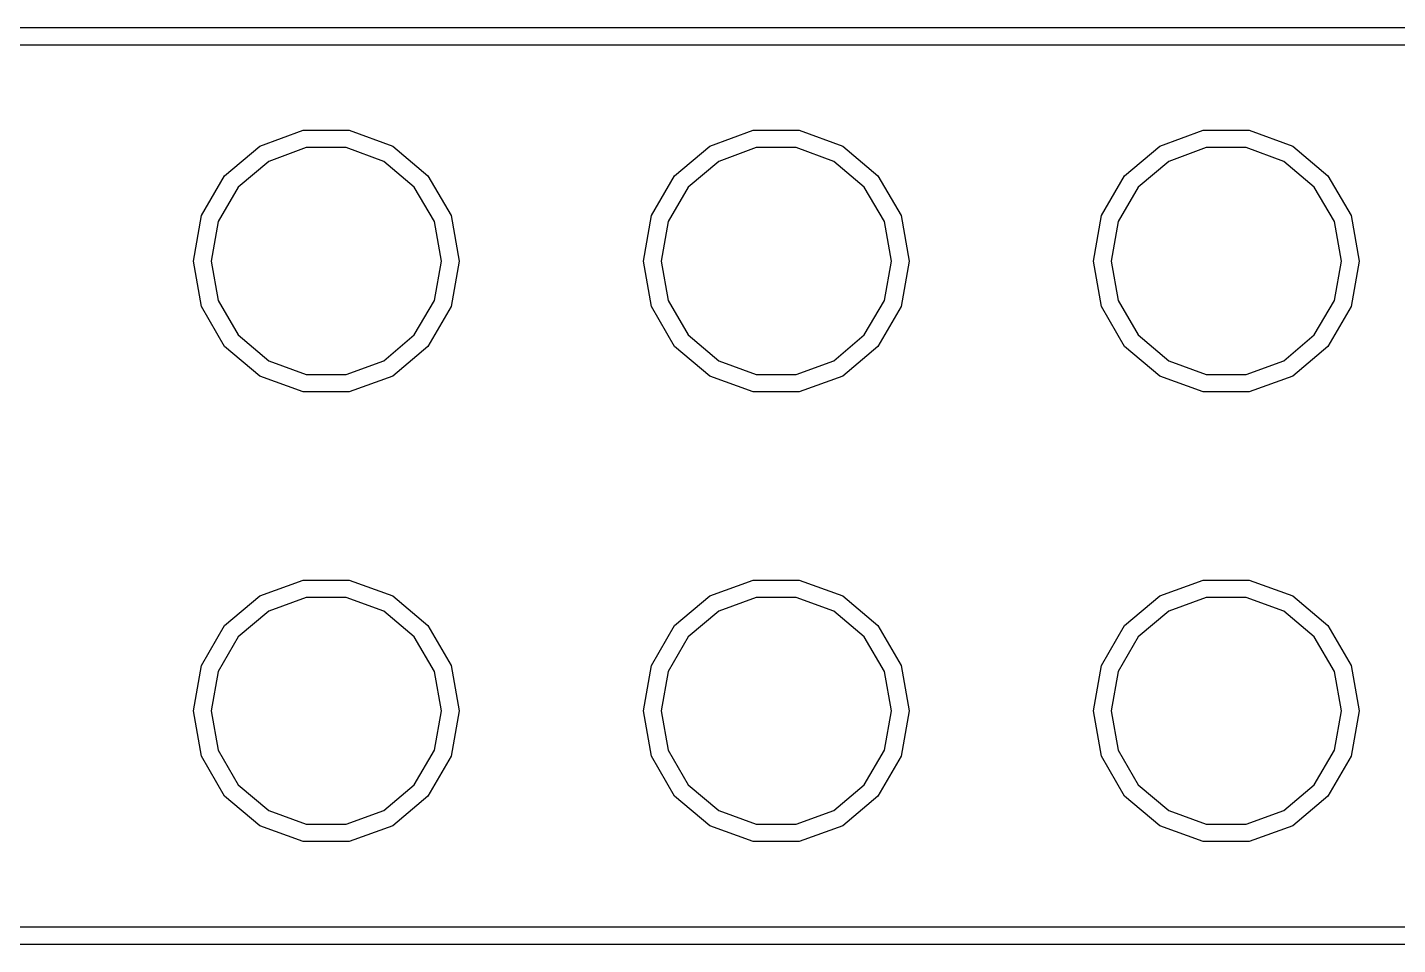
# Model space of a CAD drawing. Extents: x 105.1 to 166.9, y -128.1 to -71.6.
# Drawn here: x 148.15 to 155.88, y -128.13 to -122.95 of the extents above; entities that cross this region are included whole.
import ezdxf

# ---------------------------------------------------------------- set-up
doc = ezdxf.new("R2010")
doc.units = 0
doc.header["$MEASUREMENT"] = 0
doc.layers.add('BLACK', color=7, linetype='CONTINUOUS')

msp = doc.modelspace()

# ---------------------------------------------------------------- linework, layer by layer
at = {"layer": 'Black'}
for p, q in [((123.167, -122.949), (156.187, -122.949)), ((156.137, -123.049), (123.217, -123.049)), ((149.462, -123.619), (149.706, -123.53)), ((149.706, -123.53), (149.967, -123.53)), ((149.967, -123.53), (150.212, -123.619)), ((152.002, -123.619), (152.246, -123.53)), ((152.246, -123.53), (152.507, -123.53)), ((152.507, -123.53), (152.752, -123.619)), ((154.542, -123.619), (154.786, -123.53)), ((154.786, -123.53), (155.047, -123.53)), ((155.047, -123.53), (155.292, -123.619)), ((149.262, -123.787), (149.462, -123.619)), ((149.724, -123.628), (149.512, -123.706)), ((149.949, -123.628), (149.724, -123.628)), ((150.162, -123.706), (149.949, -123.628)), ((150.212, -123.619), (150.411, -123.787)), ((151.802, -123.787), (152.002, -123.619)), ((152.264, -123.628), (152.052, -123.706)), ((152.489, -123.628), (152.264, -123.628)), ((152.702, -123.706), (152.489, -123.628)), ((152.752, -123.619), (152.951, -123.787)), ((154.342, -123.787), (154.542, -123.619)), ((154.804, -123.628), (154.592, -123.706)), ((155.029, -123.628), (154.804, -123.628)), ((155.242, -123.706), (155.029, -123.628)), ((155.292, -123.619), (155.491, -123.787)), ((149.512, -123.706), (149.339, -123.851)), ((150.334, -123.851), (150.162, -123.706)), ((152.052, -123.706), (151.879, -123.851)), ((152.874, -123.851), (152.702, -123.706)), ((154.592, -123.706), (154.419, -123.851)), ((155.414, -123.851), (155.242, -123.706)), ((149.132, -124.012), (149.262, -123.787)), ((150.411, -123.787), (150.541, -124.012)), ((151.672, -124.012), (151.802, -123.787)), ((152.951, -123.787), (153.081, -124.012)), ((154.212, -124.012), (154.342, -123.787)), ((155.491, -123.787), (155.621, -124.012)), ((149.339, -123.851), (149.226, -124.046)), ((150.447, -124.046), (150.334, -123.851)), ((151.879, -123.851), (151.766, -124.046)), ((152.987, -124.046), (152.874, -123.851)), ((154.419, -123.851), (154.306, -124.046)), ((155.527, -124.046), (155.414, -123.851)), ((149.087, -124.269), (149.132, -124.012)), ((149.226, -124.046), (149.187, -124.269)), ((150.487, -124.269), (150.447, -124.046)), ((150.541, -124.012), (150.587, -124.269)), ((151.627, -124.269), (151.672, -124.012)), ((151.766, -124.046), (151.727, -124.269)), ((153.027, -124.269), (152.987, -124.046)), ((153.081, -124.012), (153.127, -124.269)), ((154.167, -124.269), (154.212, -124.012)), ((154.306, -124.046), (154.267, -124.269)), ((155.567, -124.269), (155.527, -124.046)), ((155.621, -124.012), (155.667, -124.269)), ((149.132, -124.525), (149.087, -124.269)), ((149.187, -124.269), (149.226, -124.491)), ((150.447, -124.491), (150.487, -124.269)), ((150.587, -124.269), (150.541, -124.525)), ((151.672, -124.525), (151.627, -124.269)), ((151.727, -124.269), (151.766, -124.491)), ((152.987, -124.491), (153.027, -124.269)), ((153.127, -124.269), (153.081, -124.525)), ((154.212, -124.525), (154.167, -124.269)), ((154.267, -124.269), (154.306, -124.491)), ((155.527, -124.491), (155.567, -124.269)), ((155.667, -124.269), (155.621, -124.525)), ((149.226, -124.491), (149.339, -124.686)), ((150.334, -124.686), (150.447, -124.491)), ((151.766, -124.491), (151.879, -124.686)), ((152.874, -124.686), (152.987, -124.491)), ((154.306, -124.491), (154.419, -124.686)), ((155.414, -124.686), (155.527, -124.491)), ((149.262, -124.751), (149.132, -124.525)), ((150.541, -124.525), (150.411, -124.751)), ((151.802, -124.751), (151.672, -124.525)), ((153.081, -124.525), (152.951, -124.751)), ((154.342, -124.751), (154.212, -124.525)), ((155.621, -124.525), (155.491, -124.751)), ((149.339, -124.686), (149.512, -124.832)), ((150.162, -124.832), (150.334, -124.686)), ((151.879, -124.686), (152.052, -124.832)), ((152.702, -124.832), (152.874, -124.686)), ((154.419, -124.686), (154.592, -124.832)), ((155.242, -124.832), (155.414, -124.686)), ((149.462, -124.918), (149.262, -124.751)), ((150.411, -124.751), (150.212, -124.918)), ((152.002, -124.918), (151.802, -124.751)), ((152.951, -124.751), (152.752, -124.918)), ((154.542, -124.918), (154.342, -124.751)), ((155.491, -124.751), (155.292, -124.918)), ((149.512, -124.832), (149.724, -124.909)), ((149.949, -124.909), (150.162, -124.832)), ((152.052, -124.832), (152.264, -124.909)), ((152.489, -124.909), (152.702, -124.832)), ((154.592, -124.832), (154.804, -124.909)), ((155.029, -124.909), (155.242, -124.832)), ((149.706, -125.007), (149.462, -124.918)), ((149.724, -124.909), (149.949, -124.909)), ((150.212, -124.918), (149.967, -125.007)), ((152.246, -125.007), (152.002, -124.918)), ((152.264, -124.909), (152.489, -124.909)), ((152.752, -124.918), (152.507, -125.007)), ((154.786, -125.007), (154.542, -124.918)), ((154.804, -124.909), (155.029, -124.909)), ((155.292, -124.918), (155.047, -125.007)), ((149.967, -125.007), (149.706, -125.007)), ((152.507, -125.007), (152.246, -125.007)), ((155.047, -125.007), (154.786, -125.007)), ((149.462, -126.159), (149.706, -126.07)), ((149.706, -126.07), (149.967, -126.07)), ((149.967, -126.07), (150.212, -126.159)), ((152.002, -126.159), (152.246, -126.07)), ((152.246, -126.07), (152.507, -126.07)), ((152.507, -126.07), (152.752, -126.159)), ((154.542, -126.159), (154.786, -126.07)), ((154.786, -126.07), (155.047, -126.07)), ((155.047, -126.07), (155.292, -126.159)), ((149.262, -126.327), (149.462, -126.159)), ((149.724, -126.168), (149.512, -126.246)), ((149.949, -126.168), (149.724, -126.168)), ((150.162, -126.246), (149.949, -126.168)), ((150.212, -126.159), (150.411, -126.327)), ((151.802, -126.327), (152.002, -126.159)), ((152.264, -126.168), (152.052, -126.246)), ((152.489, -126.168), (152.264, -126.168)), ((152.702, -126.246), (152.489, -126.168)), ((152.752, -126.159), (152.951, -126.327)), ((154.342, -126.327), (154.542, -126.159)), ((154.804, -126.168), (154.592, -126.246)), ((155.029, -126.168), (154.804, -126.168)), ((155.242, -126.246), (155.029, -126.168)), ((155.292, -126.159), (155.491, -126.327)), ((149.512, -126.246), (149.339, -126.391)), ((150.334, -126.391), (150.162, -126.246)), ((152.052, -126.246), (151.879, -126.391)), ((152.874, -126.391), (152.702, -126.246)), ((154.592, -126.246), (154.419, -126.391)), ((155.414, -126.391), (155.242, -126.246)), ((149.132, -126.552), (149.262, -126.327)), ((150.411, -126.327), (150.541, -126.552)), ((151.672, -126.552), (151.802, -126.327)), ((152.951, -126.327), (153.081, -126.552)), ((154.212, -126.552), (154.342, -126.327)), ((155.491, -126.327), (155.621, -126.552)), ((149.339, -126.391), (149.226, -126.586)), ((150.447, -126.586), (150.334, -126.391)), ((151.879, -126.391), (151.766, -126.586)), ((152.987, -126.586), (152.874, -126.391)), ((154.419, -126.391), (154.306, -126.586)), ((155.527, -126.586), (155.414, -126.391)), ((149.087, -126.809), (149.132, -126.552)), ((149.226, -126.586), (149.187, -126.809)), ((150.487, -126.809), (150.447, -126.586)), ((150.541, -126.552), (150.587, -126.809)), ((151.627, -126.809), (151.672, -126.552)), ((151.766, -126.586), (151.727, -126.809)), ((153.027, -126.809), (152.987, -126.586)), ((153.081, -126.552), (153.127, -126.809)), ((154.167, -126.809), (154.212, -126.552)), ((154.306, -126.586), (154.267, -126.809)), ((155.567, -126.809), (155.527, -126.586)), ((155.621, -126.552), (155.667, -126.809)), ((149.132, -127.065), (149.087, -126.809)), ((149.187, -126.809), (149.226, -127.031)), ((150.447, -127.031), (150.487, -126.809)), ((150.587, -126.809), (150.541, -127.065)), ((151.672, -127.065), (151.627, -126.809)), ((151.727, -126.809), (151.766, -127.031)), ((152.987, -127.031), (153.027, -126.809)), ((153.127, -126.809), (153.081, -127.065)), ((154.212, -127.065), (154.167, -126.809)), ((154.267, -126.809), (154.306, -127.031)), ((155.527, -127.031), (155.567, -126.809)), ((155.667, -126.809), (155.621, -127.065)), ((149.262, -127.291), (149.132, -127.065)), ((149.226, -127.031), (149.339, -127.226)), ((150.334, -127.226), (150.447, -127.031)), ((150.541, -127.065), (150.411, -127.291)), ((151.802, -127.291), (151.672, -127.065)), ((151.766, -127.031), (151.879, -127.226)), ((152.874, -127.226), (152.987, -127.031)), ((153.081, -127.065), (152.951, -127.291)), ((154.342, -127.291), (154.212, -127.065)), ((154.306, -127.031), (154.419, -127.226)), ((155.414, -127.226), (155.527, -127.031)), ((155.621, -127.065), (155.491, -127.291)), ((149.462, -127.458), (149.262, -127.291)), ((149.339, -127.226), (149.512, -127.372)), ((150.162, -127.372), (150.334, -127.226)), ((150.411, -127.291), (150.212, -127.458)), ((152.002, -127.458), (151.802, -127.291)), ((151.879, -127.226), (152.052, -127.372)), ((152.702, -127.372), (152.874, -127.226)), ((152.951, -127.291), (152.752, -127.458)), ((154.542, -127.458), (154.342, -127.291)), ((154.419, -127.226), (154.592, -127.372)), ((155.242, -127.372), (155.414, -127.226)), ((155.491, -127.291), (155.292, -127.458)), ((149.512, -127.372), (149.724, -127.449)), ((149.949, -127.449), (150.162, -127.372)), ((152.052, -127.372), (152.264, -127.449)), ((152.489, -127.449), (152.702, -127.372)), ((154.592, -127.372), (154.804, -127.449)), ((155.029, -127.449), (155.242, -127.372)), ((149.724, -127.449), (149.949, -127.449)), ((152.264, -127.449), (152.489, -127.449)), ((154.804, -127.449), (155.029, -127.449)), ((149.706, -127.547), (149.462, -127.458)), ((150.212, -127.458), (149.967, -127.547)), ((152.246, -127.547), (152.002, -127.458)), ((152.752, -127.458), (152.507, -127.547)), ((154.786, -127.547), (154.542, -127.458)), ((155.292, -127.458), (155.047, -127.547)), ((149.967, -127.547), (149.706, -127.547)), ((152.507, -127.547), (152.246, -127.547)), ((155.047, -127.547), (154.786, -127.547)), ((123.217, -128.029), (156.137, -128.029)), ((156.187, -128.129), (123.167, -128.129))]:
    msp.add_line(p, q, dxfattribs=at)

doc.saveas('drawing.dxf')
